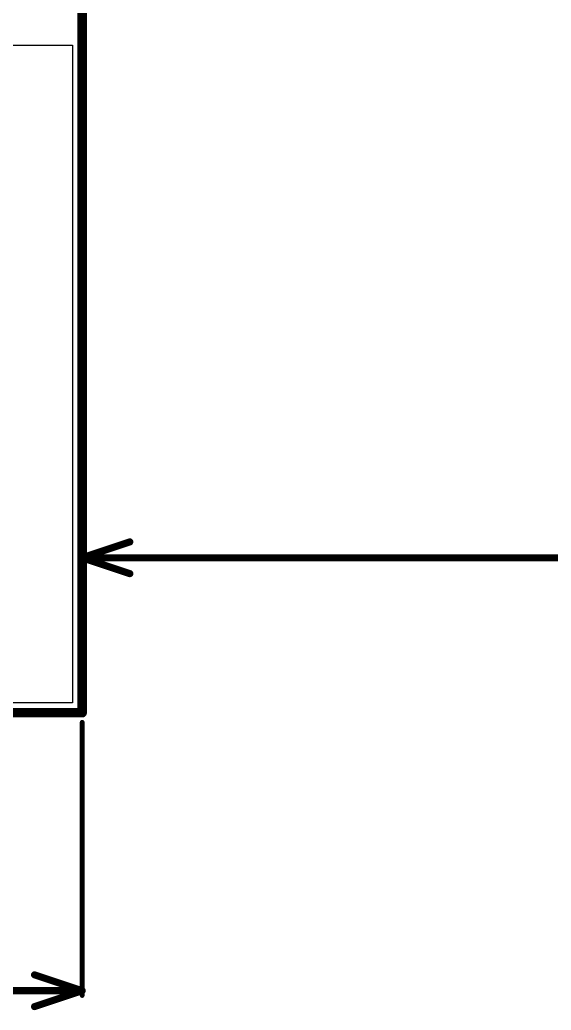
# Model space of a CAD drawing. Header units: millimetres. Extents: x -1.53 to 7.44, y -0.61 to 4.57.
# Drawn here: x 0.388 to 1.504, y -0.596 to 1.481 of the extents above; entities that cross this region are included whole.
import ezdxf

# ---------------------------------------------------------------- set-up
doc = ezdxf.new("R2010")
doc.units = ezdxf.units.MM
doc.header["$MEASUREMENT"] = 0
for name, color, linetype in [('BottomLayer', 5, 'Continuous'), ('Mechanical1', 6, 'Continuous'), ('Mechanical2', 216, 'Continuous'), ('TopLayer', 1, 'Continuous')]:
    doc.layers.add(name, color=color, linetype=linetype)

msp = doc.modelspace()

# ---------------------------------------------------------------- linework, layer by layer
at = {"layer": 'BottomLayer'}
for p, q in [((0.3249, 1.4282), (0.4986, 1.4282)), ((0.4986, 1.4282), (0.4986, 0.0484)), ((0.4986, 0.0484), (-1.0608, 0.0484))]:
    msp.add_line(p, q, dxfattribs=at)
at = {"layer": 'Mechanical1'}
for points, const_width in [([(0.519, 0.353), (0.619, 0.3863)], 0.015), ([(0.519, 0.353), (2.4323, 0.353)], 0.015), ([(0.519, 0.353), (0.619, 0.3197)], 0.015), ([(0.519, 0.048), (0.519, 0.363)], 0.01), ([(0.519, -0.565), (0.519, 0.008)], 0.01), ([(0.419, -0.5217), (0.519, -0.555)], 0.015), ([(0.0118, -0.555), (0.519, -0.555)], 0.015), ([(0.419, -0.5883), (0.519, -0.555)], 0.015)]:
    msp.add_lwpolyline(points, dxfattribs=dict(at, const_width=const_width))
for points, const_width in [([(0.6153, 0.3863, 1), (0.6228, 0.3863, 1)], 0.0075), ([(0.5153, 0.353, 1), (0.5228, 0.353, 1)], 0.0075), ([(0.5153, 0.353, 1), (0.5228, 0.353, 1)], 0.0075), ([(0.5153, 0.353, 1), (0.5228, 0.353, 1)], 0.0075), ([(0.5165, 0.363, 1), (0.5215, 0.363, 1)], 0.005), ([(0.6153, 0.3197, 1), (0.6228, 0.3197, 1)], 0.0075), ([(0.5165, 0.048, 1), (0.5215, 0.048, 1)], 0.005), ([(0.5165, 0.008, 1), (0.5215, 0.008, 1)], 0.005), ([(0.4153, -0.5217, 1), (0.4228, -0.5217, 1)], 0.0075), ([(0.5153, -0.555, 1), (0.5228, -0.555, 1)], 0.0075), ([(0.5153, -0.555, 1), (0.5228, -0.555, 1)], 0.0075), ([(0.5153, -0.555, 1), (0.5228, -0.555, 1)], 0.0075), ([(0.5165, -0.565, 1), (0.5215, -0.565, 1)], 0.005), ([(0.4153, -0.5883, 1), (0.4228, -0.5883, 1)], 0.0075)]:
    msp.add_lwpolyline(points, format="xyb", close=True, dxfattribs=dict(at, const_width=const_width))
at = {"layer": 'Mechanical2', "const_width": 0.02}
for points in [[(0.519, 1.568), (0.519, 0.028)], [(-1.0608, 0.028), (0.519, 0.028)]]:
    msp.add_lwpolyline(points, dxfattribs=at)
at = {"layer": 'Mechanical2', "const_width": 0.01}
msp.add_lwpolyline([(0.514, 0.028, 1), (0.524, 0.028, 1)], format="xyb", close=True, dxfattribs=at)
msp.add_lwpolyline([(0.514, 0.028, 1), (0.524, 0.028, 1)], format="xyb", close=True, dxfattribs=at)
at = {"layer": 'TopLayer'}
for p, q in [((-1.1429, 1.4282), (0.4986, 1.4282)), ((0.4986, 1.4282), (0.4986, 0.0484)), ((0.4986, 0.0484), (-1.0608, 0.0484))]:
    msp.add_line(p, q, dxfattribs=at)

doc.saveas('drawing.dxf')
